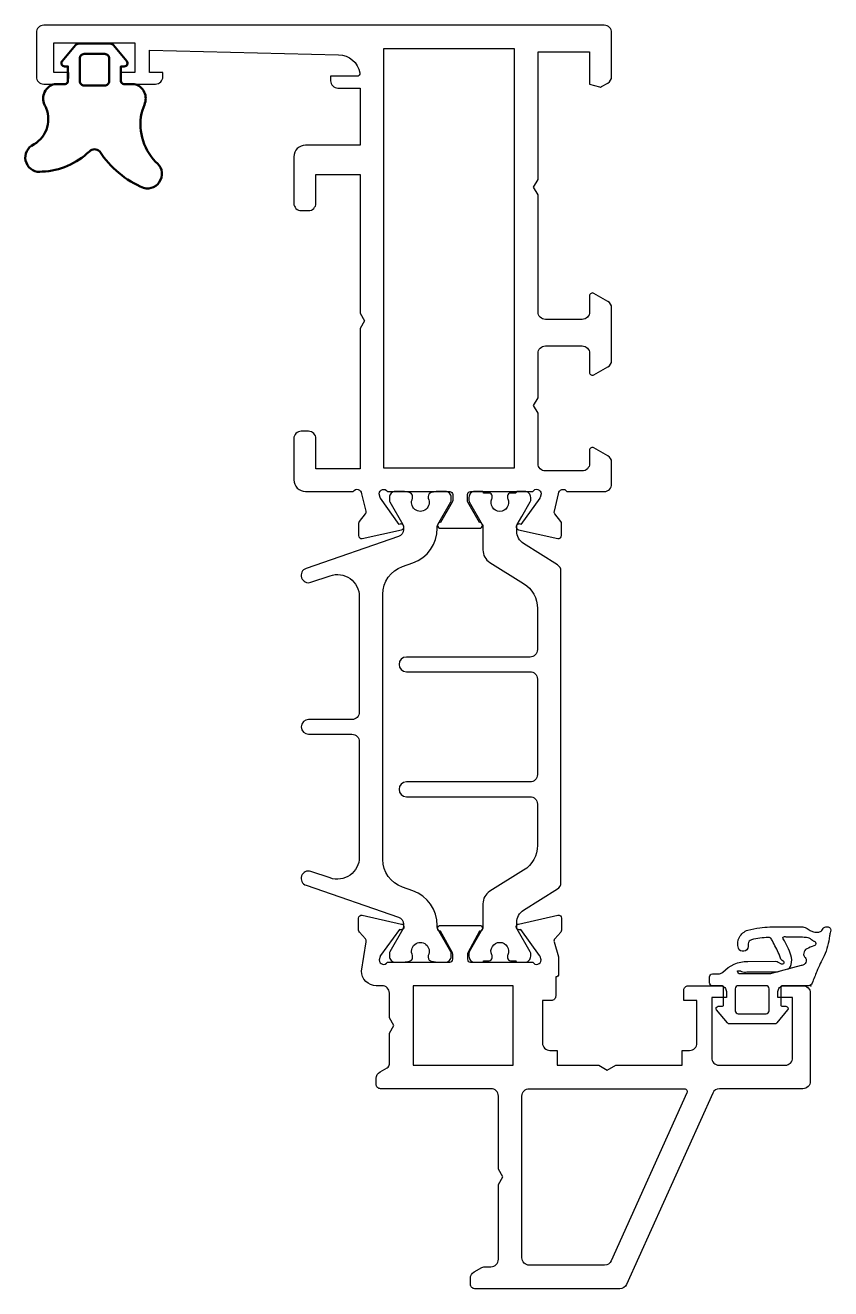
# Model space of a CAD drawing. Header units: millimetres. Extents: x 0 to 54.7, y 0 to 85.9.
import ezdxf

# ---------------------------------------------------------------- set-up
doc = ezdxf.new("R2010")
doc.units = ezdxf.units.MM
doc.layers.add('Aluminium', color=4, linetype='Continuous')
doc.layers.add('Rubber', color=1, linetype='Continuous')

msp = doc.modelspace()

# ---------------------------------------------------------------- linework, layer by layer
at = {"layer": 'Aluminium'}
for points in [[(34.961, 53.745), (33.687, 51.958, 1.238312), (33.524, 51.603), (36.203, 51.009, 0.479614), (36.449, 51.201), (36.449, 52.035, 0.172618), (36.404, 52.162), (35.993, 52.688, -0.244698), (35.959, 52.869), (36.252, 54.05, -0.767327), (36.811, 54.2), (39.352, 54.2, 0.414214), (39.852, 54.7), (39.852, 56.192, 0.267949), (39.602, 56.625), (38.652, 57.173, 0.57735), (38.352, 57), (38.352, 56.1, -0.414214), (37.852, 55.6), (35.352, 55.6, -0.414214), (34.852, 56.1), (34.852, 59.53), (34.552, 60.05), (34.852, 60.57), (34.852, 63.601, -0.414214), (35.352, 64.1), (37.852, 64.1, -0.414214), (38.352, 63.6), (38.352, 62.3, 0.57735), (38.652, 62.127), (39.602, 62.675, 0.267949), (39.852, 63.108), (39.852, 66.692, 0.267949), (39.602, 67.125), (38.652, 67.673, 0.57735), (38.352, 67.5), (38.352, 66.4, -0.414214), (37.852, 65.9), (35.352, 65.9, -0.414214), (34.852, 66.4), (34.852, 74.38), (34.552, 74.9), (34.852, 75.42), (34.852, 84.1), (38.352, 84.1), (38.352, 81.886), (39.022, 81.707, 0.198912), (39.173, 81.727), (39.602, 81.974, 0.267949), (39.852, 82.407), (39.852, 85.4, 0.414214), (39.352, 85.9), (1.252, 85.9, 0.414214), (0.752, 85.4), (0.752, 82.4, 0.414214), (1.252, 81.9), (2.552, 81.9, 0.414214), (2.952, 82.3), (2.952, 82.7), (1.952, 82.7), (1.952, 84.7), (7.452, 84.7), (7.452, 82.7), (6.452, 82.7), (6.452, 82.3, 0.414214), (6.852, 81.9), (8.852, 81.9, 0.414214), (9.352, 82.4), (9.352, 82.7), (8.452, 82.7), (8.452, 84.2), (21.299, 83.899, -0.356257), (22.74, 82.665, -0.467488), (22.543, 82.43), (20.752, 82.43), (20.752, 82.13, 0.414214), (21.252, 81.63), (22.752, 81.63), (22.752, 77.75), (19.052, 77.75, 0.414213), (18.252, 76.95), (18.252, 73.8, 0.414214), (18.752, 73.3), (19.252, 73.3, 0.414214), (19.752, 73.8), (19.752, 75.75), (22.752, 75.75), (22.752, 66.32), (23.052, 65.8), (22.752, 65.28), (22.752, 55.75), (19.752, 55.75), (19.752, 57.8, 0.414214), (19.252, 58.3), (18.752, 58.3, 0.414214), (18.252, 57.8), (18.252, 55, 0.414214), (19.052, 54.2), (22.292, 54.2, -0.767327), (22.852, 54.05), (23.144, 52.869, -0.244698), (23.11, 52.688), (22.699, 52.162, 0.172618), (22.654, 52.035), (22.654, 51.201, 0.479614), (22.9, 51.009), (25.579, 51.603, 1.238312), (25.416, 51.958), (24.142, 53.745, -0.080897), (24.114, 53.802), (24.052, 54.05, -0.767327), (24.611, 54.2), (28.852, 54.2, -0.414214), (29.052, 54), (29.052, 53.584, -0.131652), (29.025, 53.484), (28.226, 52.1, 0.999998), (28.226, 51.7), (30.877, 51.7, 0.999998), (30.877, 52.1), (30.078, 53.484, -0.131652), (30.052, 53.584), (30.052, 54, -0.414214), (30.252, 54.2), (34.492, 54.2, -0.767327), (35.052, 54.05), (34.989, 53.802, -0.080897)], [(30.252, 0.3), (30.252, 0.706, -0.272375), (30.509, 1.143), (31.038, 1.437, -0.127458), (31.281, 1.5), (31.652, 1.5, 0.414214), (32.152, 2), (32.152, 7.08), (32.452, 7.6), (32.152, 8.12), (32.152, 13.1, 0.414214), (31.652, 13.6), (24.152, 13.6, -0.414214), (23.852, 13.9), (23.852, 14.306, -0.272375), (24.109, 14.743), (24.597, 15.014, 0.272375), (24.752, 15.277), (24.752, 17.38), (25.052, 17.9), (24.752, 18.42), (24.752, 20.1, 0.414214), (24.252, 20.6), (23.852, 20.6, -0.414214), (22.852, 21.6), (23.162, 23.589, 0.263193), (23.119, 23.781), (22.708, 24.238, -0.185256), (22.657, 24.372), (22.657, 25.196, -0.479656), (22.9, 25.391), (25.579, 24.797, -1.178332), (25.432, 24.431), (24.143, 22.656, 0.083094), (24.113, 22.597), (24.052, 22.35, 0.767327), (24.611, 22.2), (28.852, 22.2, 0.414214), (29.052, 22.4), (29.052, 22.749, 0.126464), (29.027, 22.845), (28.226, 24.3, -1), (28.226, 24.7), (30.877, 24.7, -1), (30.877, 24.3), (30.076, 22.845, 0.126464), (30.052, 22.749), (30.052, 22.4, 0.414214), (30.252, 22.2), (34.492, 22.2, 0.767327), (35.052, 22.35), (34.99, 22.597, 0.083094), (34.96, 22.656), (33.671, 24.431, -1.178332), (33.524, 24.797), (36.203, 25.391, -0.479656), (36.446, 25.196), (36.446, 24.372, -0.185256), (36.395, 24.238), (35.984, 23.781, 0.263193), (35.941, 23.589), (36.252, 22.574), (36.252, 21.926), (36.252, 21.4, -0.414214), (36.052, 21.2), (36.052, 19.9, -0.414214), (35.752, 19.6), (35.152, 19.6), (35.152, 16.7, 0.414214), (35.652, 16.2), (36.152, 16.2), (36.152, 15.2), (38.974, 15.2), (39.552, 14.866), (40.13, 15.2), (44.652, 15.2), (44.652, 16.2), (45.152, 16.2, 0.414214), (45.652, 16.7), (45.652, 19.6), (44.752, 19.6), (44.752, 20.3, -0.414214), (45.052, 20.6), (47.252, 20.6, -0.414214), (47.652, 20.2), (47.652, 19.8), (46.652, 19.8), (46.652, 15.7, 0.414214), (47.152, 15.2), (51.652, 15.2, 0.414214), (52.152, 15.7), (52.152, 19.8), (51.152, 19.8), (51.152, 20.2, -0.414214), (51.552, 20.6), (52.852, 20.6, -0.414214), (53.352, 20.1), (53.352, 14.1, -0.414214), (52.852, 13.6), (47.176, 13.6, 0.295071), (46.72, 13.305), (40.862, 0.295, -0.295071), (40.406, 0), (30.552, 0, -0.414214)], [(33.752, 2.1), (33.752, 13.1, -0.414214), (34.252, 13.6), (44.789, 13.6, -0.544317), (44.971, 13.318), (39.828, 1.895, -0.295071), (39.372, 1.6), (34.252, 1.6, -0.414214)]]:
    msp.add_lwpolyline(points, format="xyb", close=True, dxfattribs=at)
for points in [[(33.252, 55.8), (33.252, 84.3), (24.352, 84.3), (24.352, 55.8)], [(33.152, 15.2), (33.152, 20.6), (26.352, 20.6), (26.352, 15.2)]]:
    msp.add_lwpolyline(points, close=True, dxfattribs=at)
at = {"layer": 'Rubber', "linetype": 'Continuous', "lineweight": 50}
msp.add_lwpolyline([(1.411, 80.263, -0.402089), (0.427, 77.714, 0.812103), (1.153, 75.948, 0.18185), (4.357, 77.327, -0.408111), (5.057, 77.321, 0.149201), (8.044, 74.838, 0.840975), (8.855, 76.617, -0.261651), (7.959, 80.138), (8.092, 80.5, 0.477948), (7.412, 81.9), (6.702, 81.9, -0.414214), (6.502, 82.1), (6.502, 83.1), (6.726, 83.1, 0.63707), (6.899, 83.47), (5.999, 84.543, 0.221695), (5.769, 84.65), (3.635, 84.65, 0.221695), (3.405, 84.543), (2.505, 83.47, 0.63707), (2.677, 83.1), (2.902, 83.1), (2.902, 82.1, -0.414214), (2.702, 81.9), (1.991, 81.9, 0.477948), (1.311, 80.5)], format="xyb", dxfattribs=at)
msp.add_lwpolyline([(5.702, 82.1, -0.414214), (5.402, 81.8), (4.002, 81.8, -0.414214), (3.702, 82.1), (3.702, 83.65, -0.414214), (4.002, 83.95), (5.402, 83.95, -0.414214), (5.702, 83.65)], format="xyb", close=True, dxfattribs=at)
at = {"layer": 'Rubber'}
for points in [[(19.089, 48.973, 1), (19.414, 48.028), (20.713, 48.475, -0.515034), (22.702, 47.057), (22.702, 39.2, -0.414214), (22.202, 38.7), (19.252, 38.7, 1), (19.252, 37.7), (22.202, 37.7, -0.414214), (22.702, 37.2), (22.702, 29.343, -0.515034), (20.713, 27.925), (19.414, 28.372, 1), (19.089, 27.427), (25.364, 25.266, -0.320103), (25.702, 24.793), (25.702, 24.586, -0.131652), (25.661, 24.436), (24.778, 22.906, 0.131652), (24.752, 22.806), (24.752, 22.6, 0.414214), (25.152, 22.2), (25.734, 22.2, 0.044632), (25.769, 22.203, -0.012287), (26.065, 22.249, 0.37684), (26.327, 22.547), (26.327, 22.66, -1.69614), (27.377, 22.66), (27.377, 22.547, 0.37684), (27.638, 22.249, -0.012287), (27.934, 22.203, 0.044632), (27.97, 22.2), (28.552, 22.2, 0.414214), (28.952, 22.6), (28.952, 22.806, 0.131652), (28.925, 22.906), (28.042, 24.436, -0.131652), (28.002, 24.586), (28.002, 24.693, 0.317203), (26.34, 27.049), (25.631, 27.301, -0.317203), (24.302, 29.185), (24.302, 47.215, -0.317203), (25.631, 49.099), (26.34, 49.351, 0.317203), (28.002, 51.707), (28.002, 51.814, -0.131652), (28.042, 51.964), (28.925, 53.494, 0.131652), (28.952, 53.594), (28.952, 53.8, 0.414214), (28.552, 54.2), (27.97, 54.2, 0.044632), (27.934, 54.197, -0.012287), (27.638, 54.151, 0.37684), (27.377, 53.853), (27.377, 53.74, -1.69614), (26.327, 53.74), (26.327, 53.853, 0.37684), (26.065, 54.151, -0.012287), (25.769, 54.197, 0.044632), (25.734, 54.2), (25.152, 54.2, 0.414214), (24.752, 53.8), (24.752, 53.594, 0.131652), (24.778, 53.494), (25.661, 51.964, -0.131652), (25.702, 51.814), (25.702, 51.607, -0.320103), (25.364, 51.134)], [(34.81, 34.953, -0.414214), (34.31, 34.453), (25.902, 34.453, 1), (25.902, 33.453), (34.31, 33.453, -0.414214), (34.81, 32.953), (34.81, 30.151, -0.258618), (33.87, 28.455), (31.572, 27.019, 0.258618), (31.102, 26.171), (31.102, 24.586, -0.131652), (31.061, 24.436), (30.178, 22.906, 0.131652), (30.152, 22.806), (30.152, 22.6, 0.414214), (30.552, 22.2), (31.052, 22.2, 0.414214), (31.152, 22.3), (31.527, 22.3, 0.414214), (31.727, 22.5), (31.727, 22.612, 0.109552), (31.708, 22.696, -0.548663), (32.252, 23.55, -0.548663), (32.795, 22.696, 0.109552), (32.777, 22.612), (32.777, 22.5, 0.414214), (32.977, 22.3), (33.352, 22.3, 0.414214), (33.452, 22.2), (33.952, 22.2, 0.414214), (34.352, 22.6), (34.352, 22.806, 0.131652), (34.325, 22.906), (33.442, 24.436, -0.131652), (33.402, 24.586), (33.402, 24.896, -0.258618), (33.872, 25.744), (36.175, 27.183, 0.258618), (36.41, 27.607), (36.41, 48.792, 0.258618), (36.175, 49.216), (33.872, 50.656, -0.258618), (33.402, 51.504), (33.402, 51.814, -0.131652), (33.442, 51.964), (33.752, 52.501), (34.325, 53.493, 0.131652), (34.352, 53.593), (34.352, 53.8, 0.414214), (33.952, 54.2), (33.452, 54.2, 0.414214), (33.352, 54.1), (32.977, 54.1, 0.414214), (32.777, 53.9), (32.777, 53.788, 0.109552), (32.795, 53.703, -0.548663), (32.252, 52.85, -0.548663), (31.708, 53.703, 0.109552), (31.727, 53.788), (31.727, 53.9, 0.414214), (31.527, 54.1), (31.152, 54.1, 0.414214), (31.052, 54.2), (30.552, 54.2, 0.414214), (30.152, 53.8), (30.152, 53.593, 0.131652), (30.178, 53.493), (31.061, 51.964, -0.131652), (31.102, 51.814), (31.102, 50.229, 0.258618), (31.572, 49.381), (33.87, 47.945, -0.258618), (34.81, 46.249), (34.81, 43.449, -0.414214), (34.31, 42.949), (25.902, 42.949, 1), (25.902, 41.949), (34.31, 41.949, -0.414214), (34.81, 41.449)], [(46.987, 18.954, -0.63707), (47.102, 19.2), (47.352, 19.2, 0.414214), (47.452, 19.3), (47.452, 20.5, 0.414214), (47.352, 20.6), (46.702, 20.6, -0.414214), (46.502, 20.8), (46.502, 21.2, -0.414214), (46.702, 21.4), (47.087, 21.4, 0.176327), (47.408, 21.517, -0.207909), (49.106, 22.259), (50.999, 22.261, -0.16407), (51.176, 22.202), (51.32, 22.109, 0.133911), (51.44, 22.085, 0.149412), (51.553, 22.113, 0.302776), (51.574, 22.196, 0.156156), (51.509, 22.268, -0.014426), (51.39, 22.353, -0.177793), (51.321, 22.472, 0.087704), (51.276, 22.621, 0.035566), (50.829, 23.55, 0.0025), (50.719, 23.763, 0.195686), (50.592, 23.869, 0.082311), (50.505, 23.883, 0.050141), (49.363, 23.723, 0.349731), (49.125, 23.438), (49.125, 23.259, -0.805421), (48.47, 23.15, -0.222141), (48.54, 23.904, -0.192219), (49.103, 24.379, -0.028883), (49.921, 24.535, -0.016757), (50.599, 24.6), (52.641, 24.6, -0.034247), (52.926, 24.587, -0.086161), (53.058, 24.531, -0.022832), (53.346, 24.364, 0.054192), (53.565, 24.264, 0.119377), (53.925, 24.242, 0.194696), (54.136, 24.362, 0.059282), (54.22, 24.481, -0.220126), (54.403, 24.6), (54.568, 24.6, -0.255227), (54.725, 24.476, -0.155596), (54.729, 24.279, 0.039888), (54.664, 23.982, -0.087136), (54.286, 22.634, 0.012498), (53.796, 21.563, 0.009783), (53.484, 20.783, -0.251998), (53.252, 20.6), (51.452, 20.6, 0.414214), (51.352, 20.5), (51.352, 19.3, 0.414214), (51.452, 19.2), (51.702, 19.2, -0.63707), (51.816, 18.954), (51.076, 18.071, -0.221695), (50.923, 18), (47.88, 18, -0.221695), (47.727, 18.071)], [(50.352, 20.6), (48.452, 20.6, 0.414214), (48.252, 20.4), (48.252, 18.9, 0.414214), (48.452, 18.7), (50.352, 18.7, 0.414214), (50.552, 18.9), (50.552, 20.4, 0.414214)]]:
    msp.add_lwpolyline(points, format="xyb", close=True, dxfattribs=at)
msp.add_lwpolyline([(51.779, 21.719, 0.127497), (51.918, 21.788, 0.104289), (52.057, 22.05, 0.145726), (52.035, 22.669, 0.06315), (51.52, 23.778, -0.098233), (51.496, 23.848, -0.185097), (51.511, 23.903, -0.353394), (51.693, 23.928, 0.131219), (51.739, 23.914, -0.011046), (52.644, 23.922, -0.011443), (53.021, 23.905, -0.120776), (53.335, 23.81, -0.051025), (53.55, 23.661, 0.099426), (53.624, 23.62, -0.155917), (53.698, 23.563), (53.709, 23.547, -0.330052), (53.703, 23.388, -0.248624), (53.595, 23.303, 0.008797), (53.109, 23.115, 0.22449), (52.905, 22.814, 0.253728), (53.004, 22.511, -0.231161), (53.073, 22.264, -0.265239), (52.853, 22, -0.042169), (52.723, 21.972), (50.717, 21.434, -0.065543), (50.459, 21.4), (48.596, 21.4, -0.363579), (48.4, 21.581, -0.418693), (48.444, 21.624, -0.075244), (48.6, 21.608, -0.052208), (48.683, 21.573, 0.123461), (48.874, 21.522, 0.059734), (49.045, 21.538, -0.062315), (49.165, 21.55), (50.979, 21.547, 0.074218), (51.269, 21.582)], format="xyb", dxfattribs=at)
at = {"layer": 'Rubber', "linetype": 'Continuous', "lineweight": 50}
msp.add_arc((-0.058, 79.785), 1.544, 18.03143, 27.5828, dxfattribs=at)
at = {"layer": 'Rubber'}
msp.add_point((53.397, 20.6), dxfattribs=at)

doc.saveas('drawing.dxf')
